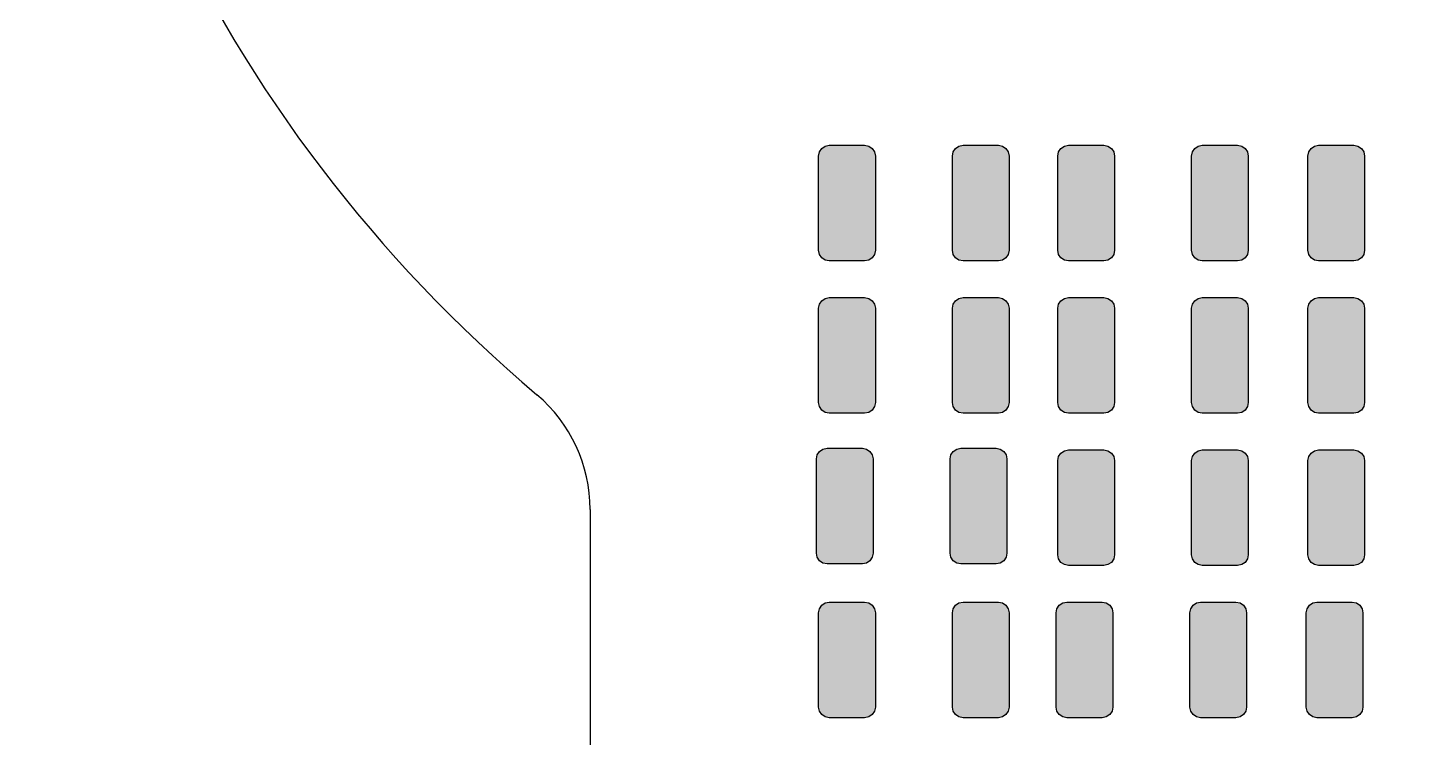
# Model space of a CAD drawing. Header units: inches. Extents: x 10 to 430, y -15 to 282.
# Drawn here: x 147.68 to 180.01, y 156.1 to 172.68 of the extents above; entities that cross this region are included whole.
import ezdxf

# ---------------------------------------------------------------- set-up
doc = ezdxf.new("R2010")
doc.units = ezdxf.units.IN
doc.header["$MEASUREMENT"] = 0
doc.layers.add('BLACK', color=7, linetype='Continuous')

msp = doc.modelspace()

# ---------------------------------------------------------------- hatches: boundary and pattern name
h = msp.add_hatch(color=256)
h.dxf.hatch_style = 1
h.paths.add_polyline_path([(178.48, 176.608), (178.46, 176.703), (178.406, 176.784), (178.325, 176.839), (178.23, 176.858), (177.33, 176.858), (177.234, 176.839), (177.153, 176.784), (177.099, 176.703), (177.08, 176.608), (177.08, 173.758), (177.099, 173.662), (177.153, 173.581), (177.234, 173.527), (177.33, 173.508), (178.23, 173.508), (178.325, 173.527), (178.406, 173.581), (178.46, 173.662), (178.48, 173.758)])
h.paths.add_polyline_path([(184.58, 176.608), (184.56, 176.703), (184.506, 176.784), (184.425, 176.839), (184.33, 176.858), (183.43, 176.858), (183.334, 176.839), (183.253, 176.784), (183.199, 176.703), (183.18, 176.608), (183.18, 173.758), (183.199, 173.662), (183.253, 173.581), (183.334, 173.527), (183.43, 173.508), (184.33, 173.508), (184.425, 173.527), (184.506, 173.581), (184.56, 173.662), (184.58, 173.758)])
h.paths.add_polyline_path([(190.426, 171.845), (189.776, 171.845), (189.776, 170.045), (190.426, 170.045)])
h.paths.add_polyline_path([(191.696, 169.145), (191.046, 169.145), (191.046, 167.345), (191.696, 167.345)])
h.paths.add_polyline_path([(192.966, 171.845), (192.316, 171.845), (192.316, 170.045), (192.966, 170.045)])
h.paths.add_polyline_path([(194.236, 169.145), (193.586, 169.145), (193.586, 167.345), (194.236, 167.345)])
h.paths.add_polyline_path([(195.506, 171.845), (194.856, 171.845), (194.856, 170.045), (195.506, 170.045)])
h.paths.add_polyline_path([(196.776, 169.145), (196.126, 169.145), (196.126, 167.345), (196.776, 167.345)])
h.paths.add_polyline_path([(198.046, 171.845), (197.396, 171.845), (197.396, 170.045), (198.046, 170.045)])
h.paths.add_polyline_path([(199.316, 169.145), (198.666, 169.145), (198.666, 167.345), (199.316, 167.345)])
h.paths.add_polyline_path([(200.586, 171.845), (199.936, 171.845), (199.936, 170.045), (200.586, 170.045)])
h.paths.add_polyline_path([(201.856, 169.145), (201.206, 169.145), (201.206, 167.345), (201.856, 167.345)])
h.paths.add_polyline_path([(196.939, 160.429), (196.922, 160.515), (196.873, 160.588), (196.8, 160.636), (196.714, 160.654), (195.964, 160.654), (195.878, 160.636), (195.805, 160.588), (195.756, 160.515), (195.739, 160.429), (195.739, 159.979), (195.756, 159.892), (195.805, 159.819), (195.878, 159.771), (195.964, 159.754), (196.714, 159.754), (196.8, 159.771), (196.873, 159.819), (196.922, 159.892), (196.939, 159.979)])
h.paths.add_polyline_path([(182.039, 169.679), (182.019, 169.774), (181.965, 169.855), (181.884, 169.91), (181.789, 169.929), (180.964, 169.929), (180.868, 169.91), (180.787, 169.855), (180.733, 169.774), (180.714, 169.679), (180.714, 167.479), (180.733, 167.383), (180.787, 167.302), (180.868, 167.248), (180.964, 167.229), (181.789, 167.229), (181.884, 167.248), (181.965, 167.302), (182.019, 167.383), (182.039, 167.479)])
h.paths.add_polyline_path([(182.039, 166.123), (182.019, 166.218), (181.965, 166.299), (181.884, 166.354), (181.789, 166.373), (180.964, 166.373), (180.868, 166.354), (180.787, 166.299), (180.733, 166.218), (180.714, 166.123), (180.714, 163.923), (180.733, 163.827), (180.787, 163.746), (180.868, 163.692), (180.964, 163.673), (181.789, 163.673), (181.884, 163.692), (181.965, 163.746), (182.019, 163.827), (182.039, 163.923)])
h.paths.add_polyline_path([(178.914, 166.123), (178.894, 166.218), (178.84, 166.299), (178.759, 166.354), (178.664, 166.373), (177.839, 166.373), (177.743, 166.354), (177.662, 166.299), (177.608, 166.218), (177.589, 166.123), (177.589, 163.923), (177.608, 163.827), (177.662, 163.746), (177.743, 163.692), (177.839, 163.673), (178.664, 163.673), (178.759, 163.692), (178.84, 163.746), (178.894, 163.827), (178.914, 163.923)])
h.paths.add_polyline_path([(178.914, 169.679), (178.894, 169.774), (178.84, 169.855), (178.759, 169.91), (178.664, 169.929), (177.839, 169.929), (177.743, 169.91), (177.662, 169.855), (177.608, 169.774), (177.589, 169.679), (177.589, 167.479), (177.608, 167.383), (177.662, 167.302), (177.743, 167.248), (177.839, 167.229), (178.664, 167.229), (178.759, 167.248), (178.84, 167.302), (178.894, 167.383), (178.914, 167.479)])
h.paths.add_polyline_path([(176.197, 169.679), (176.177, 169.774), (176.123, 169.855), (176.042, 169.91), (175.947, 169.929), (175.122, 169.929), (175.026, 169.91), (174.945, 169.855), (174.891, 169.774), (174.872, 169.679), (174.872, 167.479), (174.891, 167.383), (174.945, 167.302), (175.026, 167.248), (175.122, 167.229), (175.947, 167.229), (176.042, 167.248), (176.123, 167.302), (176.177, 167.383), (176.197, 167.479)])
h.paths.add_polyline_path([(176.197, 166.123), (176.177, 166.218), (176.123, 166.299), (176.042, 166.354), (175.947, 166.373), (175.122, 166.373), (175.026, 166.354), (174.945, 166.299), (174.891, 166.218), (174.872, 166.123), (174.872, 163.923), (174.891, 163.827), (174.945, 163.746), (175.026, 163.692), (175.122, 163.673), (175.947, 163.673), (176.042, 163.692), (176.123, 163.746), (176.177, 163.827), (176.197, 163.923)])
h.paths.add_polyline_path([(173.072, 166.123), (173.052, 166.218), (172.998, 166.299), (172.917, 166.354), (172.822, 166.373), (171.997, 166.373), (171.901, 166.354), (171.82, 166.299), (171.766, 166.218), (171.747, 166.123), (171.747, 163.923), (171.766, 163.827), (171.82, 163.746), (171.901, 163.692), (171.997, 163.673), (172.822, 163.673), (172.917, 163.692), (172.998, 163.746), (173.052, 163.827), (173.072, 163.923)])
h.paths.add_polyline_path([(173.072, 169.679), (173.052, 169.774), (172.998, 169.855), (172.917, 169.91), (172.822, 169.929), (171.997, 169.929), (171.901, 169.91), (171.82, 169.855), (171.766, 169.774), (171.747, 169.679), (171.747, 167.479), (171.766, 167.383), (171.82, 167.302), (171.901, 167.248), (171.997, 167.229), (172.822, 167.229), (172.917, 167.248), (172.998, 167.302), (173.052, 167.383), (173.072, 167.479)])
h.paths.add_polyline_path([(170.609, 169.679), (170.589, 169.774), (170.535, 169.855), (170.454, 169.91), (170.359, 169.929), (169.534, 169.929), (169.438, 169.91), (169.357, 169.855), (169.303, 169.774), (169.284, 169.679), (169.284, 167.479), (169.303, 167.383), (169.357, 167.302), (169.438, 167.248), (169.534, 167.229), (170.359, 167.229), (170.454, 167.248), (170.535, 167.302), (170.589, 167.383), (170.609, 167.479)])
h.paths.add_polyline_path([(170.609, 166.123), (170.589, 166.218), (170.535, 166.299), (170.454, 166.354), (170.359, 166.373), (169.534, 166.373), (169.438, 166.354), (169.357, 166.299), (169.303, 166.218), (169.284, 166.123), (169.284, 163.923), (169.303, 163.827), (169.357, 163.746), (169.438, 163.692), (169.534, 163.673), (170.359, 163.673), (170.454, 163.692), (170.535, 163.746), (170.589, 163.827), (170.609, 163.923)])
h.paths.add_polyline_path([(167.484, 166.123), (167.464, 166.218), (167.41, 166.299), (167.329, 166.354), (167.234, 166.373), (166.409, 166.373), (166.313, 166.354), (166.232, 166.299), (166.178, 166.218), (166.159, 166.123), (166.159, 163.923), (166.178, 163.827), (166.232, 163.746), (166.313, 163.692), (166.409, 163.673), (167.234, 163.673), (167.329, 163.692), (167.41, 163.746), (167.464, 163.827), (167.484, 163.923)])
h.paths.add_polyline_path([(167.484, 169.679), (167.464, 169.774), (167.41, 169.855), (167.329, 169.91), (167.234, 169.929), (166.409, 169.929), (166.313, 169.91), (166.232, 169.855), (166.178, 169.774), (166.159, 169.679), (166.159, 167.479), (166.178, 167.383), (166.232, 167.302), (166.313, 167.248), (166.409, 167.229), (167.234, 167.229), (167.329, 167.248), (167.41, 167.302), (167.464, 167.383), (167.484, 167.479)])
h.paths.add_polyline_path([(167.432, 162.605), (167.413, 162.701), (167.359, 162.782), (167.278, 162.836), (167.182, 162.855), (166.357, 162.855), (166.261, 162.836), (166.18, 162.782), (166.126, 162.701), (166.107, 162.605), (166.107, 160.405), (166.126, 160.309), (166.18, 160.228), (166.261, 160.174), (166.357, 160.155), (167.182, 160.155), (167.278, 160.174), (167.359, 160.228), (167.413, 160.309), (167.432, 160.405)])
h.paths.add_polyline_path([(167.484, 159.011), (167.464, 159.106), (167.41, 159.187), (167.329, 159.242), (167.234, 159.261), (166.409, 159.261), (166.313, 159.242), (166.232, 159.187), (166.178, 159.106), (166.159, 159.011), (166.159, 156.811), (166.178, 156.715), (166.232, 156.634), (166.313, 156.58), (166.409, 156.561), (167.234, 156.561), (167.329, 156.58), (167.41, 156.634), (167.464, 156.715), (167.484, 156.811)])
h.paths.add_polyline_path([(170.609, 159.011), (170.589, 159.106), (170.535, 159.187), (170.454, 159.242), (170.359, 159.261), (169.534, 159.261), (169.438, 159.242), (169.357, 159.187), (169.303, 159.106), (169.284, 159.011), (169.284, 156.811), (169.303, 156.715), (169.357, 156.634), (169.438, 156.58), (169.534, 156.561), (170.359, 156.561), (170.454, 156.58), (170.535, 156.634), (170.589, 156.715), (170.609, 156.811)])
h.paths.add_polyline_path([(170.557, 162.605), (170.538, 162.701), (170.484, 162.782), (170.403, 162.836), (170.307, 162.855), (169.482, 162.855), (169.386, 162.836), (169.305, 162.782), (169.251, 162.701), (169.232, 162.605), (169.232, 160.405), (169.251, 160.309), (169.305, 160.228), (169.386, 160.174), (169.482, 160.155), (170.307, 160.155), (170.403, 160.174), (170.484, 160.228), (170.538, 160.309), (170.557, 160.405)])
h.paths.add_polyline_path([(173.072, 162.567), (173.052, 162.662), (172.998, 162.743), (172.917, 162.798), (172.822, 162.817), (171.997, 162.817), (171.901, 162.798), (171.82, 162.743), (171.766, 162.662), (171.747, 162.567), (171.747, 160.367), (171.766, 160.271), (171.82, 160.19), (171.901, 160.136), (171.997, 160.117), (172.822, 160.117), (172.917, 160.136), (172.998, 160.19), (173.052, 160.271), (173.072, 160.367)])
h.paths.add_polyline_path([(173.033, 159.011), (173.014, 159.106), (172.96, 159.187), (172.879, 159.242), (172.783, 159.261), (171.958, 159.261), (171.862, 159.242), (171.781, 159.187), (171.727, 159.106), (171.708, 159.011), (171.708, 156.811), (171.727, 156.715), (171.781, 156.634), (171.862, 156.58), (171.958, 156.561), (172.783, 156.561), (172.879, 156.58), (172.96, 156.634), (173.014, 156.715), (173.033, 156.811)])
h.paths.add_polyline_path([(176.158, 159.011), (176.139, 159.106), (176.085, 159.187), (176.004, 159.242), (175.908, 159.261), (175.083, 159.261), (174.987, 159.242), (174.906, 159.187), (174.852, 159.106), (174.833, 159.011), (174.833, 156.811), (174.852, 156.715), (174.906, 156.634), (174.987, 156.58), (175.083, 156.561), (175.908, 156.561), (176.004, 156.58), (176.085, 156.634), (176.139, 156.715), (176.158, 156.811)])
h.paths.add_polyline_path([(176.197, 162.567), (176.177, 162.662), (176.123, 162.743), (176.042, 162.798), (175.947, 162.817), (175.122, 162.817), (175.026, 162.798), (174.945, 162.743), (174.891, 162.662), (174.872, 162.567), (174.872, 160.367), (174.891, 160.271), (174.945, 160.19), (175.026, 160.136), (175.122, 160.117), (175.947, 160.117), (176.042, 160.136), (176.123, 160.19), (176.177, 160.271), (176.197, 160.367)])
h.paths.add_polyline_path([(178.914, 162.567), (178.894, 162.662), (178.84, 162.743), (178.759, 162.798), (178.664, 162.817), (177.839, 162.817), (177.743, 162.798), (177.662, 162.743), (177.608, 162.662), (177.589, 162.567), (177.589, 160.367), (177.608, 160.271), (177.662, 160.19), (177.743, 160.136), (177.839, 160.117), (178.664, 160.117), (178.759, 160.136), (178.84, 160.19), (178.894, 160.271), (178.914, 160.367)])
h.paths.add_polyline_path([(178.875, 159.011), (178.856, 159.106), (178.802, 159.187), (178.721, 159.242), (178.625, 159.261), (177.8, 159.261), (177.704, 159.242), (177.623, 159.187), (177.569, 159.106), (177.55, 159.011), (177.55, 156.811), (177.569, 156.715), (177.623, 156.634), (177.704, 156.58), (177.8, 156.561), (178.625, 156.561), (178.721, 156.58), (178.802, 156.634), (178.856, 156.715), (178.875, 156.811)])
h.paths.add_polyline_path([(182, 159.011), (181.981, 159.106), (181.927, 159.187), (181.846, 159.242), (181.75, 159.261), (180.925, 159.261), (180.829, 159.242), (180.748, 159.187), (180.694, 159.106), (180.675, 159.011), (180.675, 156.811), (180.694, 156.715), (180.748, 156.634), (180.829, 156.58), (180.925, 156.561), (181.75, 156.561), (181.846, 156.58), (181.927, 156.634), (181.981, 156.715), (182, 156.811)])
h.paths.add_polyline_path([(182.039, 162.567), (182.019, 162.662), (181.965, 162.743), (181.884, 162.798), (181.789, 162.817), (180.964, 162.817), (180.868, 162.798), (180.787, 162.743), (180.733, 162.662), (180.714, 162.567), (180.714, 160.367), (180.733, 160.271), (180.787, 160.19), (180.868, 160.136), (180.964, 160.117), (181.789, 160.117), (181.884, 160.136), (181.965, 160.19), (182.019, 160.271), (182.039, 160.367)])
h.paths.add_polyline_path([(184.969, 159.565), (184.069, 159.565), (184.069, 156.765), (184.969, 156.765)])
h.paths.add_polyline_path([(186.169, 159.565), (185.269, 159.565), (185.269, 156.765), (186.169, 156.765)])
h.paths.add_polyline_path([(187.369, 159.565), (186.469, 159.565), (186.469, 156.765), (187.369, 156.765)])
h.paths.add_polyline_path([(188.569, 159.565), (187.669, 159.565), (187.669, 156.765), (188.569, 156.765)])
h.paths.add_polyline_path([(189.769, 159.565), (188.869, 159.565), (188.869, 156.765), (189.769, 156.765)])
h.paths.add_polyline_path([(190.969, 159.565), (190.069, 159.565), (190.069, 156.765), (190.969, 156.765)])
h.paths.add_polyline_path([(192.169, 159.565), (191.269, 159.565), (191.269, 156.765), (192.169, 156.765)])
h.paths.add_polyline_path([(193.369, 159.565), (192.469, 159.565), (192.469, 156.765), (193.369, 156.765)])
h.paths.add_polyline_path([(196.939, 157.129), (196.922, 157.215), (196.873, 157.288), (196.8, 157.336), (196.714, 157.354), (195.964, 157.354), (195.878, 157.336), (195.805, 157.288), (195.756, 157.215), (195.739, 157.129), (195.739, 156.679), (195.756, 156.592), (195.805, 156.519), (195.878, 156.471), (195.964, 156.454), (196.714, 156.454), (196.8, 156.471), (196.873, 156.519), (196.922, 156.592), (196.939, 156.679)])
h.paths.add_polyline_path([(197.039, 155.204), (197.02, 155.299), (196.966, 155.38), (196.884, 155.435), (196.789, 155.454), (195.889, 155.454), (195.793, 155.435), (195.712, 155.38), (195.658, 155.299), (195.639, 155.204), (195.639, 154.504), (195.658, 154.408), (195.712, 154.327), (195.793, 154.273), (195.889, 154.254), (196.789, 154.254), (196.884, 154.273), (196.966, 154.327), (197.02, 154.408), (197.039, 154.504)])
h.paths.add_polyline_path([(197.039, 153.204), (197.02, 153.299), (196.966, 153.38), (196.884, 153.435), (196.789, 153.454), (195.889, 153.454), (195.793, 153.435), (195.712, 153.38), (195.658, 153.299), (195.639, 153.204), (195.639, 152.504), (195.658, 152.408), (195.712, 152.327), (195.793, 152.273), (195.889, 152.254), (196.789, 152.254), (196.884, 152.273), (196.966, 152.327), (197.02, 152.408), (197.039, 152.504)])
h.paths.add_polyline_path([(193.069, 150.84), (193.569, 150.84), (193.569, 154.54), (183.869, 154.54), (183.869, 150.84), (184.369, 150.84), (184.369, 148.09), (183.669, 148.09), (183.669, 146.54), (193.769, 146.54), (193.769, 148.09), (193.069, 148.09)])

# ---------------------------------------------------------------- linework, layer by layer
at = {"layer": 'BLACK', "linetype": 'Continuous'}
for p, q in [((166.159, 169.679), (166.178, 169.774)), ((166.178, 169.774), (166.232, 169.855)), ((166.232, 169.855), (166.313, 169.91)), ((166.313, 169.91), (166.409, 169.929)), ((166.409, 169.929), (167.234, 169.929)), ((167.234, 169.929), (167.329, 169.91)), ((167.329, 169.91), (167.41, 169.855)), ((167.41, 169.855), (167.464, 169.774)), ((167.464, 169.774), (167.484, 169.679)), ((169.284, 169.679), (169.303, 169.774)), ((169.303, 169.774), (169.357, 169.855)), ((169.357, 169.855), (169.438, 169.91)), ((169.438, 169.91), (169.534, 169.929)), ((169.534, 169.929), (170.359, 169.929)), ((170.359, 169.929), (170.454, 169.91)), ((170.454, 169.91), (170.535, 169.855)), ((170.535, 169.855), (170.589, 169.774)), ((170.589, 169.774), (170.609, 169.679)), ((171.747, 169.679), (171.766, 169.774)), ((171.766, 169.774), (171.82, 169.855)), ((171.82, 169.855), (171.901, 169.91)), ((171.901, 169.91), (171.997, 169.929)), ((171.997, 169.929), (172.822, 169.929)), ((172.822, 169.929), (172.917, 169.91)), ((172.917, 169.91), (172.998, 169.855)), ((172.998, 169.855), (173.052, 169.774)), ((173.052, 169.774), (173.072, 169.679)), ((174.872, 169.679), (174.891, 169.774)), ((174.891, 169.774), (174.945, 169.855)), ((174.945, 169.855), (175.026, 169.91)), ((175.026, 169.91), (175.122, 169.929)), ((175.122, 169.929), (175.947, 169.929)), ((175.947, 169.929), (176.042, 169.91)), ((176.042, 169.91), (176.123, 169.855)), ((176.123, 169.855), (176.177, 169.774)), ((176.177, 169.774), (176.197, 169.679)), ((177.589, 169.679), (177.608, 169.774)), ((177.608, 169.774), (177.662, 169.855)), ((177.662, 169.855), (177.743, 169.91)), ((177.743, 169.91), (177.839, 169.929)), ((177.839, 169.929), (178.664, 169.929)), ((178.664, 169.929), (178.759, 169.91)), ((178.759, 169.91), (178.84, 169.855)), ((178.84, 169.855), (178.894, 169.774)), ((178.894, 169.774), (178.914, 169.679)), ((166.159, 167.479), (166.159, 169.679)), ((167.484, 169.679), (167.484, 167.479)), ((169.284, 167.479), (169.284, 169.679)), ((170.609, 169.679), (170.609, 167.479)), ((171.747, 167.479), (171.747, 169.679)), ((173.072, 169.679), (173.072, 167.479)), ((174.872, 167.479), (174.872, 169.679)), ((176.197, 169.679), (176.197, 167.479)), ((177.589, 167.479), (177.589, 169.679)), ((178.914, 169.679), (178.914, 167.479)), ((166.178, 167.383), (166.159, 167.479)), ((167.484, 167.479), (167.464, 167.383)), ((169.303, 167.383), (169.284, 167.479)), ((170.609, 167.479), (170.589, 167.383)), ((171.766, 167.383), (171.747, 167.479)), ((173.072, 167.479), (173.052, 167.383)), ((174.891, 167.383), (174.872, 167.479)), ((176.197, 167.479), (176.177, 167.383)), ((177.608, 167.383), (177.589, 167.479)), ((178.914, 167.479), (178.894, 167.383)), ((166.232, 167.302), (166.178, 167.383)), ((166.313, 167.248), (166.232, 167.302)), ((166.409, 167.229), (166.313, 167.248)), ((167.234, 167.229), (166.409, 167.229)), ((167.329, 167.248), (167.234, 167.229)), ((167.41, 167.302), (167.329, 167.248)), ((167.464, 167.383), (167.41, 167.302)), ((169.357, 167.302), (169.303, 167.383)), ((169.438, 167.248), (169.357, 167.302)), ((169.534, 167.229), (169.438, 167.248)), ((170.359, 167.229), (169.534, 167.229)), ((170.454, 167.248), (170.359, 167.229)), ((170.535, 167.302), (170.454, 167.248)), ((170.589, 167.383), (170.535, 167.302)), ((171.82, 167.302), (171.766, 167.383)), ((171.901, 167.248), (171.82, 167.302)), ((171.997, 167.229), (171.901, 167.248)), ((172.822, 167.229), (171.997, 167.229)), ((172.917, 167.248), (172.822, 167.229)), ((172.998, 167.302), (172.917, 167.248)), ((173.052, 167.383), (172.998, 167.302)), ((174.945, 167.302), (174.891, 167.383)), ((175.026, 167.248), (174.945, 167.302)), ((175.122, 167.229), (175.026, 167.248)), ((175.947, 167.229), (175.122, 167.229)), ((176.042, 167.248), (175.947, 167.229)), ((176.123, 167.302), (176.042, 167.248)), ((176.177, 167.383), (176.123, 167.302)), ((177.662, 167.302), (177.608, 167.383)), ((177.743, 167.248), (177.662, 167.302)), ((177.839, 167.229), (177.743, 167.248)), ((178.664, 167.229), (177.839, 167.229)), ((178.759, 167.248), (178.664, 167.229)), ((178.84, 167.302), (178.759, 167.248)), ((178.894, 167.383), (178.84, 167.302)), ((166.159, 166.123), (166.178, 166.218)), ((166.178, 166.218), (166.232, 166.299)), ((166.232, 166.299), (166.313, 166.354)), ((166.313, 166.354), (166.409, 166.373)), ((166.409, 166.373), (167.234, 166.373)), ((167.234, 166.373), (167.329, 166.354)), ((167.329, 166.354), (167.41, 166.299)), ((167.41, 166.299), (167.464, 166.218)), ((167.464, 166.218), (167.484, 166.123)), ((169.284, 166.123), (169.303, 166.218)), ((169.303, 166.218), (169.357, 166.299)), ((169.357, 166.299), (169.438, 166.354)), ((169.438, 166.354), (169.534, 166.373)), ((169.534, 166.373), (170.359, 166.373)), ((170.359, 166.373), (170.454, 166.354)), ((170.454, 166.354), (170.535, 166.299)), ((170.535, 166.299), (170.589, 166.218)), ((170.589, 166.218), (170.609, 166.123)), ((171.747, 166.123), (171.766, 166.218)), ((171.766, 166.218), (171.82, 166.299)), ((171.82, 166.299), (171.901, 166.354)), ((171.901, 166.354), (171.997, 166.373)), ((171.997, 166.373), (172.822, 166.373)), ((172.822, 166.373), (172.917, 166.354)), ((172.917, 166.354), (172.998, 166.299)), ((172.998, 166.299), (173.052, 166.218)), ((173.052, 166.218), (173.072, 166.123)), ((174.872, 166.123), (174.891, 166.218)), ((174.891, 166.218), (174.945, 166.299)), ((174.945, 166.299), (175.026, 166.354)), ((175.026, 166.354), (175.122, 166.373)), ((175.122, 166.373), (175.947, 166.373)), ((175.947, 166.373), (176.042, 166.354)), ((176.042, 166.354), (176.123, 166.299)), ((176.123, 166.299), (176.177, 166.218)), ((176.177, 166.218), (176.197, 166.123)), ((177.589, 166.123), (177.608, 166.218)), ((177.608, 166.218), (177.662, 166.299)), ((177.662, 166.299), (177.743, 166.354)), ((177.743, 166.354), (177.839, 166.373)), ((177.839, 166.373), (178.664, 166.373)), ((178.664, 166.373), (178.759, 166.354)), ((178.759, 166.354), (178.84, 166.299)), ((178.84, 166.299), (178.894, 166.218)), ((178.894, 166.218), (178.914, 166.123)), ((166.159, 163.923), (166.159, 166.123)), ((167.484, 166.123), (167.484, 163.923)), ((169.284, 163.923), (169.284, 166.123)), ((170.609, 166.123), (170.609, 163.923)), ((171.747, 163.923), (171.747, 166.123)), ((173.072, 166.123), (173.072, 163.923)), ((174.872, 163.923), (174.872, 166.123)), ((176.197, 166.123), (176.197, 163.923)), ((177.589, 163.923), (177.589, 166.123)), ((178.914, 166.123), (178.914, 163.923)), ((166.178, 163.827), (166.159, 163.923)), ((167.484, 163.923), (167.464, 163.827)), ((169.303, 163.827), (169.284, 163.923)), ((170.609, 163.923), (170.589, 163.827)), ((171.766, 163.827), (171.747, 163.923)), ((173.072, 163.923), (173.052, 163.827)), ((174.891, 163.827), (174.872, 163.923)), ((176.197, 163.923), (176.177, 163.827)), ((177.608, 163.827), (177.589, 163.923)), ((178.914, 163.923), (178.894, 163.827)), ((166.232, 163.746), (166.178, 163.827)), ((166.313, 163.692), (166.232, 163.746)), ((166.409, 163.673), (166.313, 163.692)), ((167.234, 163.673), (166.409, 163.673)), ((167.329, 163.692), (167.234, 163.673)), ((167.41, 163.746), (167.329, 163.692)), ((167.464, 163.827), (167.41, 163.746)), ((169.357, 163.746), (169.303, 163.827)), ((169.438, 163.692), (169.357, 163.746)), ((169.534, 163.673), (169.438, 163.692)), ((170.359, 163.673), (169.534, 163.673)), ((170.454, 163.692), (170.359, 163.673)), ((170.535, 163.746), (170.454, 163.692)), ((170.589, 163.827), (170.535, 163.746)), ((171.82, 163.746), (171.766, 163.827)), ((171.901, 163.692), (171.82, 163.746)), ((171.997, 163.673), (171.901, 163.692)), ((172.822, 163.673), (171.997, 163.673)), ((172.917, 163.692), (172.822, 163.673)), ((172.998, 163.746), (172.917, 163.692)), ((173.052, 163.827), (172.998, 163.746)), ((174.945, 163.746), (174.891, 163.827)), ((175.026, 163.692), (174.945, 163.746)), ((175.122, 163.673), (175.026, 163.692)), ((175.947, 163.673), (175.122, 163.673)), ((176.042, 163.692), (175.947, 163.673)), ((176.123, 163.746), (176.042, 163.692)), ((176.177, 163.827), (176.123, 163.746)), ((177.662, 163.746), (177.608, 163.827)), ((177.743, 163.692), (177.662, 163.746)), ((177.839, 163.673), (177.743, 163.692)), ((178.664, 163.673), (177.839, 163.673)), ((178.759, 163.692), (178.664, 163.673)), ((178.84, 163.746), (178.759, 163.692)), ((178.894, 163.827), (178.84, 163.746)), ((166.107, 162.605), (166.126, 162.701)), ((166.107, 160.405), (166.107, 162.605)), ((166.126, 162.701), (166.18, 162.782)), ((166.18, 162.782), (166.261, 162.836)), ((166.261, 162.836), (166.357, 162.855)), ((166.357, 162.855), (167.182, 162.855)), ((167.182, 162.855), (167.278, 162.836)), ((167.278, 162.836), (167.359, 162.782)), ((167.359, 162.782), (167.413, 162.701)), ((167.413, 162.701), (167.432, 162.605)), ((167.432, 162.605), (167.432, 160.405)), ((169.232, 162.605), (169.251, 162.701)), ((169.232, 160.405), (169.232, 162.605)), ((169.251, 162.701), (169.305, 162.782)), ((169.305, 162.782), (169.386, 162.836)), ((169.386, 162.836), (169.482, 162.855)), ((169.482, 162.855), (170.307, 162.855)), ((170.307, 162.855), (170.403, 162.836)), ((170.403, 162.836), (170.484, 162.782)), ((170.484, 162.782), (170.538, 162.701)), ((170.538, 162.701), (170.557, 162.605)), ((170.557, 162.605), (170.557, 160.405)), ((171.747, 162.567), (171.766, 162.662)), ((171.766, 162.662), (171.82, 162.743)), ((171.82, 162.743), (171.901, 162.798)), ((171.901, 162.798), (171.997, 162.817)), ((171.997, 162.817), (172.822, 162.817)), ((172.822, 162.817), (172.917, 162.798)), ((172.917, 162.798), (172.998, 162.743)), ((172.998, 162.743), (173.052, 162.662)), ((173.052, 162.662), (173.072, 162.567)), ((174.872, 162.567), (174.891, 162.662)), ((174.891, 162.662), (174.945, 162.743)), ((174.945, 162.743), (175.026, 162.798)), ((175.026, 162.798), (175.122, 162.817)), ((175.122, 162.817), (175.947, 162.817)), ((175.947, 162.817), (176.042, 162.798)), ((176.042, 162.798), (176.123, 162.743)), ((176.123, 162.743), (176.177, 162.662)), ((176.177, 162.662), (176.197, 162.567)), ((177.589, 162.567), (177.608, 162.662)), ((177.608, 162.662), (177.662, 162.743)), ((177.662, 162.743), (177.743, 162.798)), ((177.743, 162.798), (177.839, 162.817)), ((177.839, 162.817), (178.664, 162.817)), ((178.664, 162.817), (178.759, 162.798)), ((178.759, 162.798), (178.84, 162.743)), ((178.84, 162.743), (178.894, 162.662)), ((178.894, 162.662), (178.914, 162.567)), ((171.747, 160.367), (171.747, 162.567)), ((173.072, 162.567), (173.072, 160.367)), ((174.872, 160.367), (174.872, 162.567)), ((176.197, 162.567), (176.197, 160.367)), ((177.589, 160.367), (177.589, 162.567)), ((178.914, 162.567), (178.914, 160.367)), ((160.821, 161.424), (160.821, 150.405)), ((166.126, 160.309), (166.107, 160.405)), ((167.432, 160.405), (167.413, 160.309)), ((169.251, 160.309), (169.232, 160.405)), ((170.557, 160.405), (170.538, 160.309)), ((171.766, 160.271), (171.747, 160.367)), ((173.072, 160.367), (173.052, 160.271)), ((174.891, 160.271), (174.872, 160.367)), ((176.197, 160.367), (176.177, 160.271)), ((177.608, 160.271), (177.589, 160.367)), ((178.914, 160.367), (178.894, 160.271)), ((166.18, 160.228), (166.126, 160.309)), ((166.261, 160.174), (166.18, 160.228)), ((166.357, 160.155), (166.261, 160.174)), ((167.182, 160.155), (166.357, 160.155)), ((167.278, 160.174), (167.182, 160.155)), ((167.359, 160.228), (167.278, 160.174)), ((167.413, 160.309), (167.359, 160.228)), ((169.305, 160.228), (169.251, 160.309)), ((169.386, 160.174), (169.305, 160.228)), ((169.482, 160.155), (169.386, 160.174)), ((170.307, 160.155), (169.482, 160.155)), ((170.403, 160.174), (170.307, 160.155)), ((170.484, 160.228), (170.403, 160.174)), ((170.538, 160.309), (170.484, 160.228)), ((171.82, 160.19), (171.766, 160.271)), ((171.901, 160.136), (171.82, 160.19)), ((171.997, 160.117), (171.901, 160.136)), ((172.822, 160.117), (171.997, 160.117)), ((172.917, 160.136), (172.822, 160.117)), ((172.998, 160.19), (172.917, 160.136)), ((173.052, 160.271), (172.998, 160.19)), ((174.945, 160.19), (174.891, 160.271)), ((175.026, 160.136), (174.945, 160.19)), ((175.122, 160.117), (175.026, 160.136)), ((175.947, 160.117), (175.122, 160.117)), ((176.042, 160.136), (175.947, 160.117)), ((176.123, 160.19), (176.042, 160.136)), ((176.177, 160.271), (176.123, 160.19)), ((177.662, 160.19), (177.608, 160.271)), ((177.743, 160.136), (177.662, 160.19)), ((177.839, 160.117), (177.743, 160.136)), ((178.664, 160.117), (177.839, 160.117)), ((178.759, 160.136), (178.664, 160.117)), ((178.84, 160.19), (178.759, 160.136)), ((178.894, 160.271), (178.84, 160.19)), ((166.159, 159.011), (166.178, 159.106)), ((166.178, 159.106), (166.232, 159.187)), ((166.232, 159.187), (166.313, 159.242)), ((166.313, 159.242), (166.409, 159.261)), ((166.409, 159.261), (167.234, 159.261)), ((167.234, 159.261), (167.329, 159.242)), ((167.329, 159.242), (167.41, 159.187)), ((167.41, 159.187), (167.464, 159.106)), ((167.464, 159.106), (167.484, 159.011)), ((169.284, 159.011), (169.303, 159.106)), ((169.303, 159.106), (169.357, 159.187)), ((169.357, 159.187), (169.438, 159.242)), ((169.438, 159.242), (169.534, 159.261)), ((169.534, 159.261), (170.359, 159.261)), ((170.359, 159.261), (170.454, 159.242)), ((170.454, 159.242), (170.535, 159.187)), ((170.535, 159.187), (170.589, 159.106)), ((170.589, 159.106), (170.609, 159.011)), ((171.708, 159.011), (171.727, 159.106)), ((171.727, 159.106), (171.781, 159.187)), ((171.781, 159.187), (171.862, 159.242)), ((171.862, 159.242), (171.958, 159.261)), ((171.958, 159.261), (172.783, 159.261)), ((172.783, 159.261), (172.879, 159.242)), ((172.879, 159.242), (172.96, 159.187)), ((172.96, 159.187), (173.014, 159.106)), ((173.014, 159.106), (173.033, 159.011)), ((174.833, 159.011), (174.852, 159.106)), ((174.852, 159.106), (174.906, 159.187)), ((174.906, 159.187), (174.987, 159.242)), ((174.987, 159.242), (175.083, 159.261)), ((175.083, 159.261), (175.908, 159.261)), ((175.908, 159.261), (176.004, 159.242)), ((176.004, 159.242), (176.085, 159.187)), ((176.085, 159.187), (176.139, 159.106)), ((176.139, 159.106), (176.158, 159.011)), ((177.55, 159.011), (177.569, 159.106)), ((177.569, 159.106), (177.623, 159.187)), ((177.623, 159.187), (177.704, 159.242)), ((177.704, 159.242), (177.8, 159.261)), ((177.8, 159.261), (178.625, 159.261)), ((178.625, 159.261), (178.721, 159.242)), ((178.721, 159.242), (178.802, 159.187)), ((178.802, 159.187), (178.856, 159.106)), ((178.856, 159.106), (178.875, 159.011)), ((166.159, 156.811), (166.159, 159.011)), ((167.484, 159.011), (167.484, 156.811)), ((169.284, 156.811), (169.284, 159.011)), ((170.609, 159.011), (170.609, 156.811)), ((171.708, 156.811), (171.708, 159.011)), ((173.033, 159.011), (173.033, 156.811)), ((174.833, 156.811), (174.833, 159.011)), ((176.158, 159.011), (176.158, 156.811)), ((177.55, 156.811), (177.55, 159.011)), ((178.875, 159.011), (178.875, 156.811)), ((166.178, 156.715), (166.159, 156.811)), ((167.484, 156.811), (167.464, 156.715)), ((169.303, 156.715), (169.284, 156.811)), ((170.609, 156.811), (170.589, 156.715)), ((171.727, 156.715), (171.708, 156.811)), ((173.033, 156.811), (173.014, 156.715)), ((174.852, 156.715), (174.833, 156.811)), ((176.158, 156.811), (176.139, 156.715)), ((177.569, 156.715), (177.55, 156.811)), ((178.875, 156.811), (178.856, 156.715)), ((166.232, 156.634), (166.178, 156.715)), ((166.313, 156.58), (166.232, 156.634)), ((166.409, 156.561), (166.313, 156.58)), ((167.234, 156.561), (166.409, 156.561)), ((167.329, 156.58), (167.234, 156.561)), ((167.41, 156.634), (167.329, 156.58)), ((167.464, 156.715), (167.41, 156.634)), ((169.357, 156.634), (169.303, 156.715)), ((169.438, 156.58), (169.357, 156.634)), ((169.534, 156.561), (169.438, 156.58)), ((170.359, 156.561), (169.534, 156.561)), ((170.454, 156.58), (170.359, 156.561)), ((170.535, 156.634), (170.454, 156.58)), ((170.589, 156.715), (170.535, 156.634)), ((171.781, 156.634), (171.727, 156.715)), ((171.862, 156.58), (171.781, 156.634)), ((171.958, 156.561), (171.862, 156.58)), ((172.783, 156.561), (171.958, 156.561)), ((172.879, 156.58), (172.783, 156.561)), ((172.96, 156.634), (172.879, 156.58)), ((173.014, 156.715), (172.96, 156.634)), ((174.906, 156.634), (174.852, 156.715)), ((174.987, 156.58), (174.906, 156.634)), ((175.083, 156.561), (174.987, 156.58)), ((175.908, 156.561), (175.083, 156.561)), ((176.004, 156.58), (175.908, 156.561)), ((176.085, 156.634), (176.004, 156.58)), ((176.139, 156.715), (176.085, 156.634)), ((177.623, 156.634), (177.569, 156.715)), ((177.704, 156.58), (177.623, 156.634)), ((177.8, 156.561), (177.704, 156.58)), ((178.625, 156.561), (177.8, 156.561)), ((178.721, 156.58), (178.625, 156.561)), ((178.802, 156.634), (178.721, 156.58)), ((178.856, 156.715), (178.802, 156.634))]:
    msp.add_line(p, q, dxfattribs=at)
at = {"layer": 'BLACK'}
for centre, radius, start, end in [((181.182, 189.706), 33.5, 180, 229.8446), ((157.317, 161.426), 3.505, 359.9739, 49.7922)]:
    msp.add_arc(centre, radius, start, end, dxfattribs=at)

doc.saveas('drawing.dxf')
